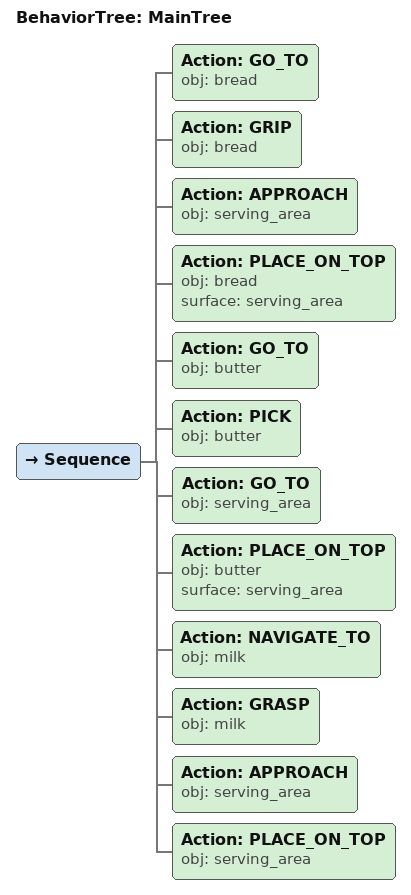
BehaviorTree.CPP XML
<root main_tree_to_execute="MainTree">
  <BehaviorTree ID="MainTree">
    <Sequence>
      <!-- Go to bread -->
      <Action ID="GO_TO" obj="bread" />
      <!-- Grip bread -->
      <Action ID="GRIP" obj="bread" />
      <!-- Approach serving_area -->
      <Action ID="APPROACH" obj="serving_area" />
      <!-- Place bread on serving_area -->
      <Action ID="PLACE_ON_TOP" obj="bread" surface="serving_area" />
      <!-- Go to butter -->
      <Action ID="GO_TO" obj="butter" />
      <!-- Pick butter -->
      <Action ID="PICK" obj="butter" />
      <!-- Go to serving_area -->
      <Action ID="GO_TO" obj="serving_area" />
      <!-- Place butter on serving_area -->
      <Action ID="PLACE_ON_TOP" obj="butter" surface="serving_area" />
      <!-- Navigate to milk -->
      <Action ID="NAVIGATE_TO" obj="milk" />
      <!-- Grasp milk -->
      <Action ID="GRASP" obj="milk" />
      <!-- Approach serving_area -->
      <Action ID="APPROACH" obj="serving_area" />
      <!-- Place on serving_area -->
      <Action ID="PLACE_ON_TOP" obj="serving_area" />
    </Sequence>
  </BehaviorTree>
</root>
